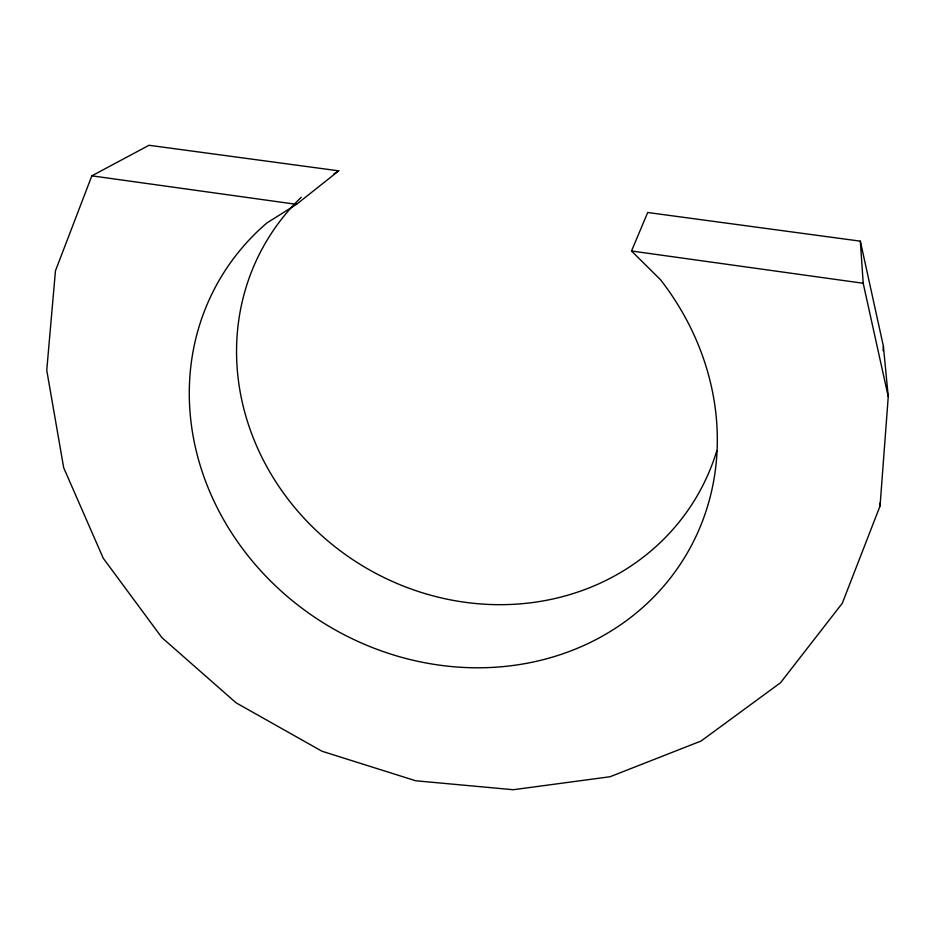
<?xml version="1.0" encoding="UTF-8"?>
<svg xmlns="http://www.w3.org/2000/svg" width="935" height="935" viewBox="0 0 935 935"><rect width="100%" height="100%" fill="white"/><g stroke="black" fill="none" stroke-linecap="round" stroke-linejoin="round"><path stroke-width="1.4" d="M883.096 350.66L883.411 346.336L860.34 241.16L647.71 212.502L631.499 251.001L660.496 279.694A270.881 243.848 30.9 0 1 624.79 621.845A270.881 243.848 30.9 0 1 259.334 569.193A270.881 243.848 30.9 0 1 266.872 222.974L296.524 204.344L338.739 170.848L149.027 145.276L91.84 175.838L55.445 270.858L46.75 370.272L63.697 467.769L103.247 558.242L161.93 637.647L236.076 702.816L321.956 751.226L415.724 780.772L513.257 789.724L610.064 776.74L701.051 741.034L780.526 682.737L842.283 603.285L880.045 506.022L888.25 396.65L883.411 346.336M333.924 173.887L338.739 170.848M91.84 175.838L296.524 204.344M631.499 251.001L863.204 283.27L888.25 396.65M879.847 503.147L880.045 506.022M860.34 241.16L863.204 283.27M716.794 450.775A250.171 229.624 31.3 0 1 361.751 565.348A250.171 229.624 31.3 0 1 301.222 197.262"/></g></svg>
